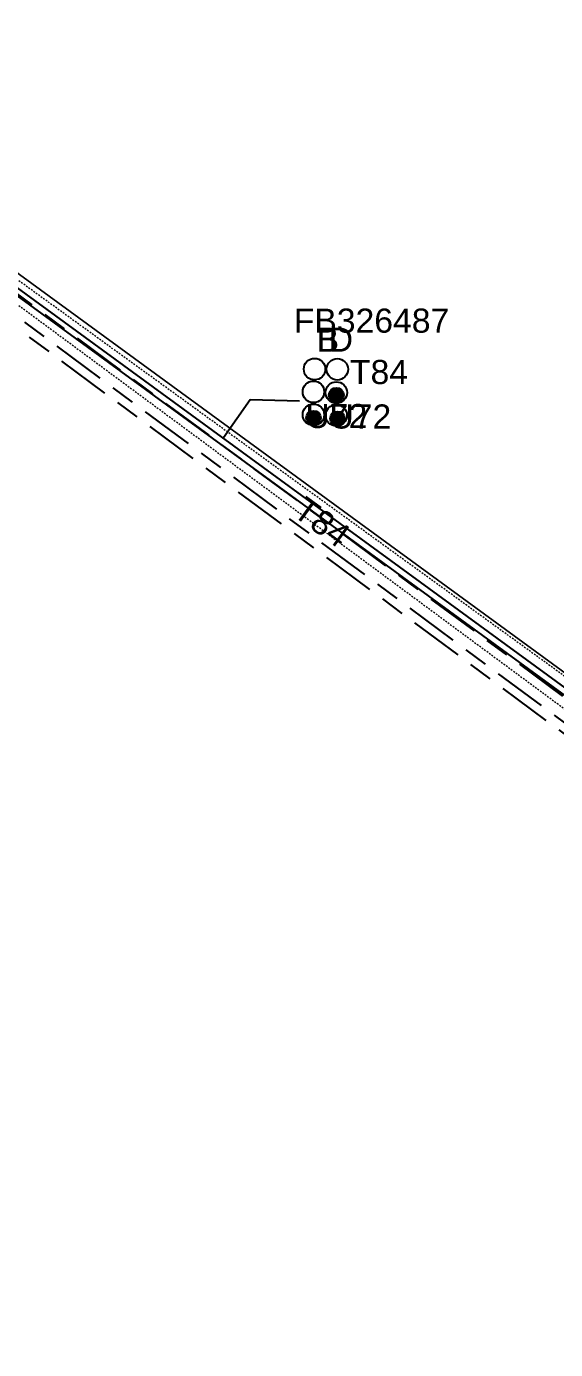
# Model space of a CAD drawing. Header units: metres. Extents: x 0 to 294317, y 0 to 6233398.
# Drawn here: x 292404.7 to 292444.1, y 6231729.9 to 6231828.6 of the extents above; entities that cross this region are included whole.
import ezdxf
from ezdxf import colors
from ezdxf.entities.mleader import LeaderData, LeaderLine
from ezdxf.enums import TextEntityAlignment as Align
from ezdxf.math import Vec2, Vec3

# ---------------------------------------------------------------- set-up
doc = ezdxf.new("R2010")
doc.units = ezdxf.units.M
for name, pattern in [('Cable Exist UG', [8.2, 4, -1.2, 1.8, -1.2]), ('HIDDEN', [0.375, 0.25, -0.125]), ('HIDDEN2', [0.1875, 0.125, -0.0625])]:
    doc.linetypes.add(name, pattern=pattern)
doc.layers.get('0').update_dxf_attribs({"color": 6})
for name, color, linetype in [('_User Miscellaneous1', 7, 'Continuous'), ('_User Miscellaneous2', 7, 'Continuous'), ('Duct_SP_EXT', 7, 'Continuous'), ('Mains_HV_EXT', 7, 'Continuous'), ('Mains_LV_EXT', 7, 'Continuous')]:
    doc.layers.add(name, color=color, linetype=linetype)
doc.layers.add('Cadastre Land Parcels_SP_EXT', color=9, linetype='Continuous', lineweight=5)
doc.layers.add('Cadastre Other Property_SP_EXT', color=9, linetype='HIDDEN', lineweight=5)
doc.styles.get("Standard").update_dxf_attribs({"font": 'arial.ttf'})

# ---------------------------------------------------------------- blocks, each defined once
blk = doc.blocks.new('DUCT_EXT')
blk.add_circle((0, 0.8), 0.8)
at = {"flags": 1}
blk.add_attdef('Z', (0, 0), '', height=0.2, dxfattribs=at)
at = {"flags": 9}
for tag, p in [('DUCT_CODE', (0, 0)), ('XSECT_TYPE', (0, -0.2)), ('STATE', (0, -0.6)), ('FB_REFERENCE', (0, -0.4)), ('NOTES', (0, -0.8))]:
    blk.add_attdef(tag, text='', height=0.2, dxfattribs=at).set_placement(p, align=Align.MIDDLE_LEFT)
blk = doc.blocks.new('CABLE_LARGE_EXT')
h = blk.add_hatch(color=256)
edge = h.paths.add_edge_path()
edge.add_arc((0, 0.55), 0.55, 0, 360)
blk.add_circle((0, 0.55), 0.55)
at = {"flags": 1}
blk.add_attdef('Z', (0, 0), '', height=0.2, dxfattribs=at)
at = {"flags": 9}
for tag, p in [('COND_CODE', (0, 0)), ('XSECT_SIZE', (0, -0.6)), ('STATE', (0, -0.4)), ('FB_REFERENCE', (0, -0.2)), ('NOTES', (0, -0.8))]:
    blk.add_attdef(tag, text='', height=0.2, dxfattribs=at).set_placement(p, align=Align.MIDDLE_LEFT)

msp = doc.modelspace()

# ---------------------------------------------------------------- linework, layer by layer
at = {"layer": 'Cadastre Land Parcels_SP_EXT', "linetype": 'Continuous'}
for points in [[(292456.666, 6231771.764), (292317.836, 6231873.171)], [(292317.836, 6231873.171), (292456.666, 6231771.764)]]:
    msp.add_lwpolyline(points, dxfattribs=at)
at = {"layer": 'Cadastre Other Property_SP_EXT', "linetype": 'HIDDEN2'}
msp.add_lwpolyline([(292383.787, 6231815.176), (292379.708, 6231818.116), (292373.034, 6231808.976), (292380.819, 6231803.411), (292387.163, 6231812.689), (292384.634, 6231814.488), (292386.978, 6231817.865), (292389.984, 6231818.25), (292454.993, 6231770.178), (292456.124, 6231771.94), (292388.057, 6231821.282), (292383.787, 6231815.176)], close=True, dxfattribs=at)
at = {"layer": 'Duct_SP_EXT'}
for p, q in [((292390.016, 6231819.302), (292456.483, 6231770.786)), ((292389.802, 6231818.863), (292456.2, 6231770.398))]:
    msp.add_line(p, q, dxfattribs=at)
msp.add_lwpolyline([(292425.04, 6231800.66), (292421.355, 6231800.752), (292419.37, 6231797.938)], dxfattribs=at)
at = {"layer": 'Mains_HV_EXT', "linetype": 'Cable Exist UG'}
for points in [[(292478.124, 6231775.778, 0.318038), (292460.242, 6231771.742), (292460.242, 6231771.742), (292457.892, 6231768.923), (292395.688, 6231814.784), (292386.715, 6231821.327), (292380.202, 6231812.063), (292380.107, 6231810.209)], [(292561.376, 6231715.687), (292538.527, 6231731.633), (292538.527, 6231731.633), (292535.667, 6231733.632), (292535.667, 6231733.632), (292496.748, 6231761.017), (292478.584, 6231773.202), (292478.584, 6231773.202, 0.445045), (292458.622, 6231765.962), (292458.622, 6231765.962), (292456.628, 6231767.072), (292456.628, 6231767.072), (292394.508, 6231813.161), (292387.17, 6231818.38), (292381.788, 6231810.997), (292380.107, 6231810.209)]]:
    msp.add_lwpolyline(points, format="xyb", dxfattribs=at)
at = {"layer": 'Mains_LV_EXT', "linetype": 'Cable Exist UG'}
msp.add_lwpolyline([(292387.191, 6231819.431), (292454.941, 6231769.128)], dxfattribs=at)

# ---------------------------------------------------------------- block references
at = {"layer": 'Duct_SP_EXT'}
for name, p in [('DUCT_EXT', (292426.165, 6231802.255)), ('DUCT_EXT', (292427.865, 6231802.243)), ('DUCT_EXT', (292426.088, 6231800.561)), ('DUCT_EXT', (292427.79, 6231800.509)), ('CABLE_LARGE_EXT', (292427.795, 6231800.57)), ('DUCT_EXT', (292426.088, 6231798.849)), ('DUCT_EXT', (292427.785, 6231798.805)), ('CABLE_LARGE_EXT', (292426.088, 6231798.849)), ('CABLE_LARGE_EXT', (292427.877, 6231798.804))]:
    msp.add_blockref(name, p, dxfattribs=at)

# ---------------------------------------------------------------- texts
at = {"layer": '_User Miscellaneous2'}
for s, p in [('FB326487', (292424.616, 6231805.775)), ('B', (292426.32, 6231804.36)), ('D', (292427.225, 6231804.356)), ('T84', (292428.811, 6231801.942)), ('U72', (292425.486, 6231798.656)), ('U72', (292427.278, 6231798.621))]:
    msp.add_text(s, height=1.8, dxfattribs=at).set_placement(p)
at = {"layer": 'Mains_LV_EXT'}
msp.add_text('T84', height=1.8, rotation=323.82115, dxfattribs=at).set_placement((292424.446, 6231792.189))

# ---------------------------------------------------------------- next in the draw order: leaders
at = {"layer": '_User Miscellaneous1'}
ml = msp.add_multileader_mtext('Standard', dxfattribs=at)
ml.set_content('LOT 435 \\PDP 1129749', color=256)
ml.set_leader_properties()
ml.build(insert=Vec2(0, 0))
ml.multileader.update_dxf_attribs({"has_text_frame": 1})
ctx = ml.context
ctx.base_point, ctx.char_height, ctx.plane_origin = Vec3(293228.994, 6231985.116), 3.5, Vec3(293181.966, 6231992.79)
ctx.text_align_type = 1
notes = []
notes.append((ctx, [(0, (0, 0, 0), (0, 0), (1, 0), 1, [])]))
ctx.mtext.insert, ctx.mtext.width, ctx.mtext.defined_height, ctx.mtext.alignment, ctx.mtext.flow_direction = Vec3(293246.19, 6231987.15), 36.83646, 7.886, 2, 5
ctx.mtext.has_bg_fill, ctx.mtext.bg_color, ctx.mtext.bg_scale_factor, ctx.mtext.bg_transparency, ctx.mtext.use_window_bg_color = 1, -1023410177, 1.5, 0, 0
for ctx, leaders in notes:
    for number, flags, end, landing, length, lines in leaders:
        leader = LeaderData()
        leader.index, (leader.has_last_leader_line, leader.has_dogleg_vector, leader.attachment_direction) = number, flags
        leader.last_leader_point, leader.dogleg_vector, leader.dogleg_length = Vec3(end), Vec3(landing), length
        for number, points, colour, breaks in lines:
            line = LeaderLine()
            line.index, line.vertices, line.color, line.breaks = number, Vec3.list(points), colors.encode_raw_color(colour), breaks
            leader.lines.append(line)
        ctx.leaders.append(leader)

doc.saveas('drawing.dxf')
